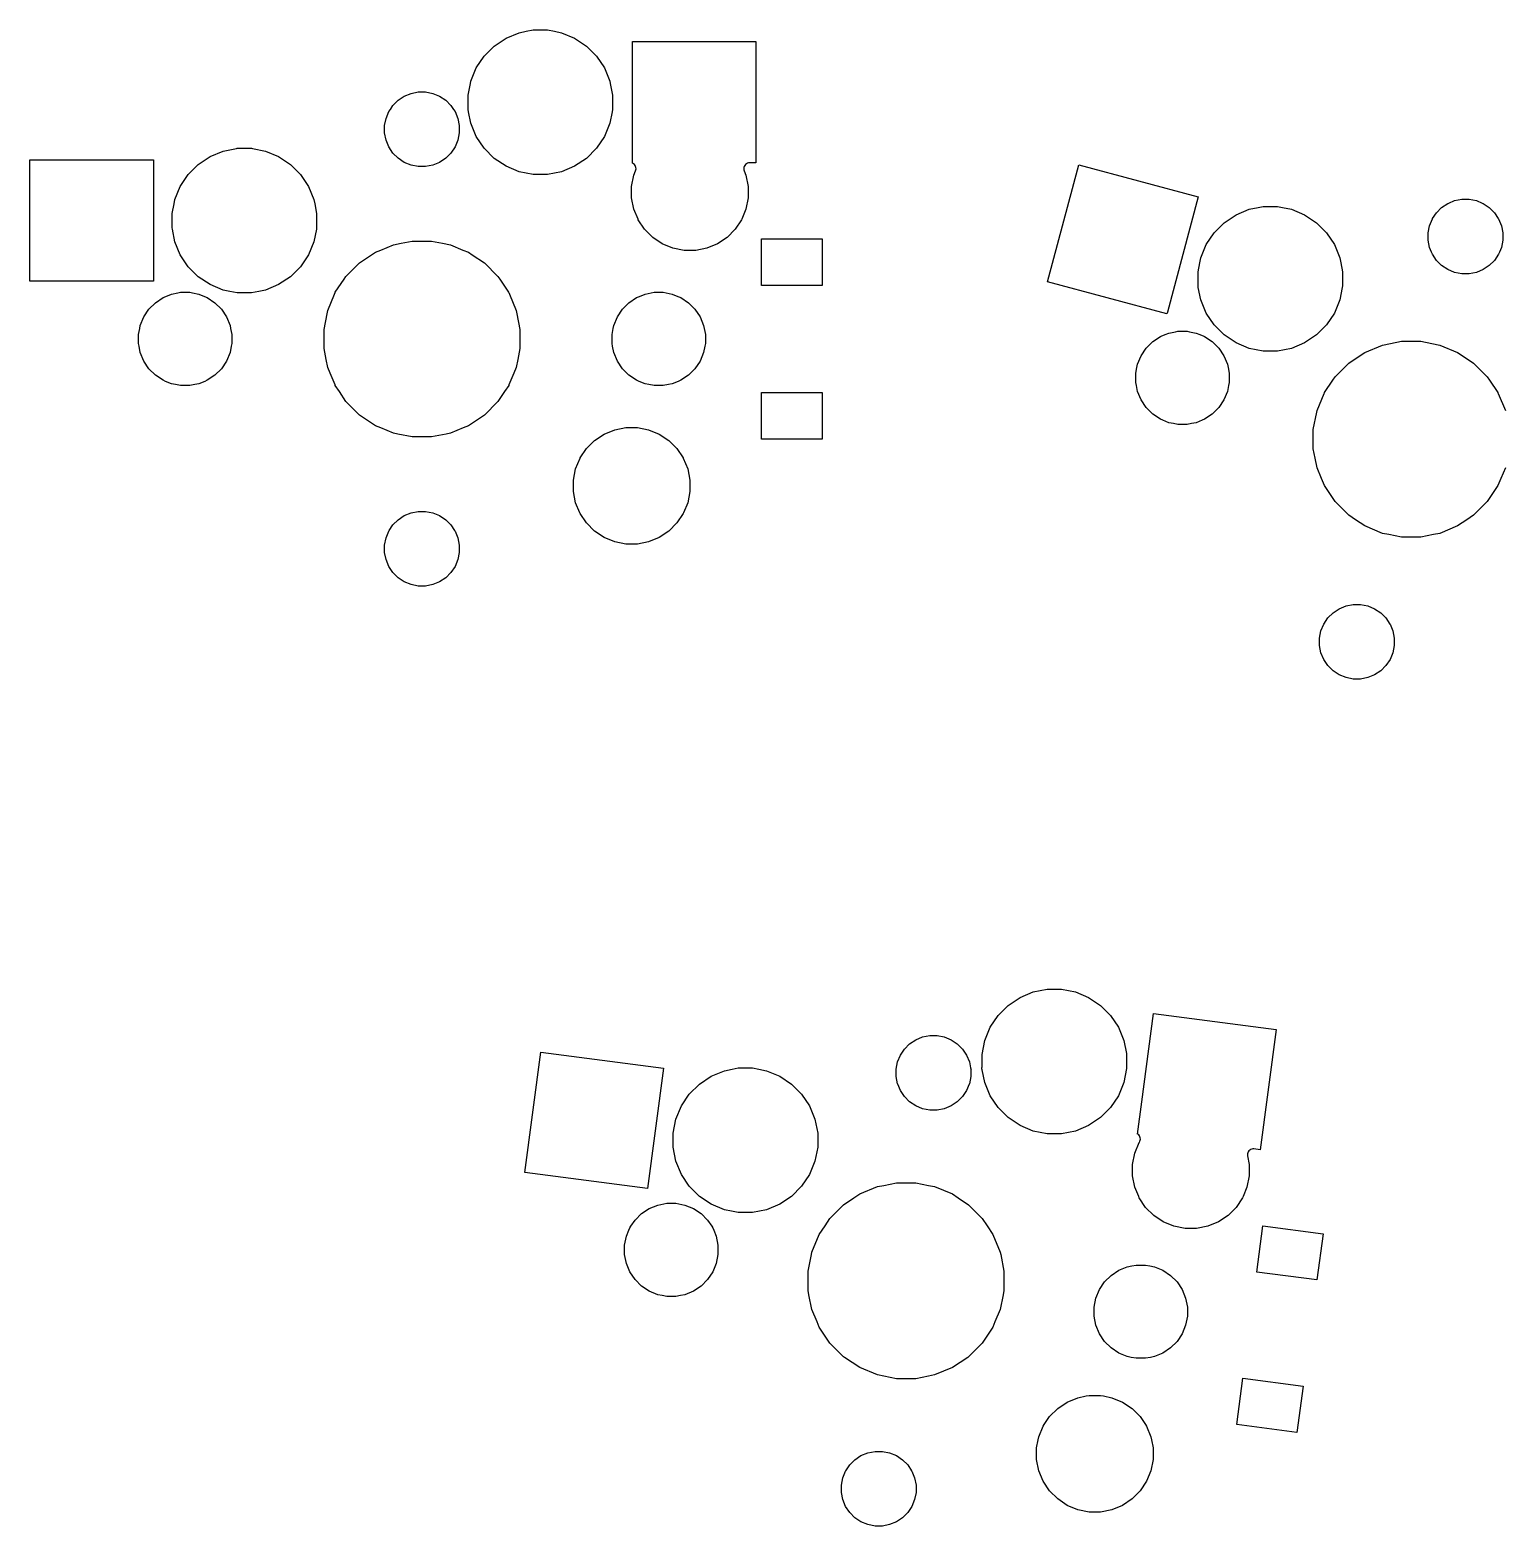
# Model space of a CAD drawing. Extents: x 52 to 337, y -159 to -34.
# Drawn here: x 266.23 to 297.86, y -152.47 to -120.37 of the extents above; entities that cross this region are included whole.
import ezdxf

# ---------------------------------------------------------------- set-up
doc = ezdxf.new("R2010")
doc.units = 0
doc.layers.add('BLACK', color=7, linetype='CONTINUOUS')

msp = doc.modelspace()

# ---------------------------------------------------------------- linework, layer by layer
at = {"layer": 'BLACK', "linetype": 'CONTINUOUS'}
for p, q in [((276.875, -120.399), (277.025, -120.369)), ((277.025, -120.369), (277.33, -120.369)), ((277.33, -120.369), (277.48, -120.399)), ((276.189, -120.715), (276.443, -120.546)), ((276.443, -120.546), (276.725, -120.429)), ((276.725, -120.429), (276.875, -120.399)), ((277.48, -120.399), (277.63, -120.429)), ((277.63, -120.429), (277.912, -120.546)), ((277.912, -120.546), (278.166, -120.715)), ((279.154, -123.23), (279.154, -120.619)), ((279.154, -120.619), (281.805, -120.619)), ((281.805, -120.619), (281.805, -123.221)), ((275.803, -121.185), (275.973, -120.931)), ((275.973, -120.931), (276.189, -120.715)), ((278.166, -120.715), (278.382, -120.931)), ((278.382, -120.931), (278.552, -121.185)), ((275.686, -121.468), (275.803, -121.185)), ((278.552, -121.185), (278.669, -121.468)), ((275.626, -121.767), (275.676, -121.52)), ((275.676, -121.52), (275.686, -121.468)), ((278.669, -121.468), (278.679, -121.52)), ((278.679, -121.52), (278.728, -121.767)), ((274.015, -121.989), (274.127, -121.878)), ((274.127, -121.878), (274.258, -121.79)), ((274.258, -121.79), (274.404, -121.73)), ((274.258, -121.79), (274.258, -121.79)), ((274.404, -121.73), (274.559, -121.699)), ((274.559, -121.699), (274.716, -121.699)), ((274.716, -121.699), (274.871, -121.73)), ((274.871, -121.73), (275.017, -121.79)), ((275.017, -121.79), (275.017, -121.79)), ((275.017, -121.79), (275.148, -121.878)), ((275.148, -121.878), (275.26, -121.989)), ((275.626, -122.073), (275.626, -121.767)), ((278.728, -121.767), (278.728, -122.073)), ((273.837, -122.421), (273.867, -122.266)), ((273.867, -122.266), (273.928, -122.121)), ((273.928, -122.121), (273.96, -122.073)), ((273.96, -122.073), (274.015, -121.989)), ((275.26, -121.989), (275.315, -122.073)), ((275.315, -122.073), (275.347, -122.121)), ((275.347, -122.121), (275.408, -122.266)), ((275.408, -122.266), (275.438, -122.421)), ((275.637, -122.127), (275.626, -122.073)), ((275.686, -122.372), (275.637, -122.127)), ((278.718, -122.127), (278.669, -122.372)), ((278.728, -122.073), (278.718, -122.127)), ((273.837, -122.579), (273.837, -122.421)), ((273.867, -122.734), (273.837, -122.579)), ((275.438, -122.579), (275.408, -122.734)), ((275.438, -122.421), (275.438, -122.579)), ((275.803, -122.655), (275.686, -122.372)), ((278.669, -122.372), (278.552, -122.655)), ((270.375, -122.969), (270.655, -122.913)), ((270.655, -122.913), (270.675, -122.909)), ((270.675, -122.909), (270.98, -122.909)), ((270.98, -122.909), (271, -122.913)), ((271, -122.913), (271.28, -122.969)), ((273.927, -122.878), (273.867, -122.734)), ((273.928, -122.879), (273.927, -122.878)), ((274.015, -123.011), (273.928, -122.879)), ((275.347, -122.879), (275.26, -123.011)), ((275.348, -122.878), (275.347, -122.879)), ((275.408, -122.734), (275.348, -122.878)), ((275.973, -122.909), (275.803, -122.655)), ((276.189, -123.125), (275.973, -122.909)), ((278.382, -122.909), (278.166, -123.125)), ((278.552, -122.655), (278.382, -122.909)), ((266.226, -125.761), (266.226, -123.159)), ((266.226, -123.159), (268.878, -123.159)), ((268.878, -123.159), (268.878, -125.761)), ((269.623, -123.471), (269.839, -123.255)), ((269.839, -123.255), (270.093, -123.086)), ((270.093, -123.086), (270.375, -122.969)), ((271.28, -122.969), (271.562, -123.086)), ((271.562, -123.086), (271.816, -123.255)), ((271.816, -123.255), (272.032, -123.471)), ((274.127, -123.122), (274.015, -123.011)), ((274.258, -123.21), (274.127, -123.122)), ((274.404, -123.27), (274.258, -123.21)), ((274.258, -123.21), (274.258, -123.21)), ((274.258, -123.21), (274.258, -123.21)), ((275.017, -123.21), (274.871, -123.27)), ((275.148, -123.122), (275.017, -123.21)), ((275.017, -123.21), (275.017, -123.21)), ((275.017, -123.21), (275.017, -123.21)), ((275.26, -123.011), (275.148, -123.122)), ((276.443, -123.294), (276.189, -123.125)), ((278.166, -123.125), (277.912, -123.294)), ((279.155, -123.231), (279.154, -123.23)), ((279.176, -123.242), (279.155, -123.231)), ((279.195, -123.258), (279.176, -123.242)), ((279.211, -123.277), (279.195, -123.258)), ((281.58, -123.258), (281.564, -123.277)), ((281.599, -123.242), (281.58, -123.258)), ((281.62, -123.231), (281.599, -123.242)), ((281.644, -123.223), (281.62, -123.231)), ((281.668, -123.221), (281.644, -123.223)), ((281.805, -123.221), (281.668, -123.221)), ((288.06, -125.776), (288.733, -123.262)), ((288.733, -123.262), (291.295, -123.949)), ((269.453, -123.725), (269.623, -123.471)), ((272.032, -123.471), (272.202, -123.725)), ((274.559, -123.301), (274.404, -123.27)), ((274.716, -123.301), (274.559, -123.301)), ((274.871, -123.27), (274.716, -123.301)), ((276.725, -123.411), (276.443, -123.294)), ((276.875, -123.441), (276.725, -123.411)), ((277.025, -123.471), (276.875, -123.441)), ((277.33, -123.471), (277.025, -123.471)), ((277.48, -123.441), (277.33, -123.471)), ((277.63, -123.411), (277.48, -123.441)), ((277.912, -123.294), (277.63, -123.411)), ((279.137, -123.727), (279.185, -123.485)), ((279.185, -123.485), (279.222, -123.394)), ((279.222, -123.298), (279.211, -123.277)), ((279.229, -123.322), (279.222, -123.298)), ((279.222, -123.394), (279.229, -123.37)), ((279.232, -123.346), (279.229, -123.322)), ((279.229, -123.37), (279.232, -123.346)), ((281.546, -123.322), (281.543, -123.346)), ((281.543, -123.346), (281.546, -123.37)), ((281.553, -123.298), (281.546, -123.322)), ((281.546, -123.37), (281.553, -123.394)), ((281.564, -123.277), (281.553, -123.298)), ((281.553, -123.394), (281.59, -123.485)), ((281.59, -123.485), (281.638, -123.727)), ((269.336, -124.008), (269.453, -123.725)), ((272.202, -123.725), (272.319, -124.008)), ((279.137, -123.973), (279.137, -123.727)), ((281.638, -123.727), (281.638, -123.973)), ((269.276, -124.307), (269.318, -124.099)), ((269.318, -124.099), (269.336, -124.008)), ((272.319, -124.008), (272.337, -124.099)), ((272.337, -124.099), (272.378, -124.307)), ((279.185, -124.215), (279.137, -123.973)), ((279.274, -124.432), (279.185, -124.215)), ((281.59, -124.215), (281.501, -124.432)), ((281.638, -123.973), (281.59, -124.215)), ((291.295, -123.949), (290.632, -126.422)), ((292.106, -124.335), (292.388, -124.218)), ((292.388, -124.218), (292.579, -124.18)), ((292.579, -124.18), (292.688, -124.159)), ((292.688, -124.159), (292.993, -124.159)), ((292.993, -124.159), (293.103, -124.18)), ((293.103, -124.18), (293.293, -124.218)), ((293.293, -124.218), (293.575, -124.335)), ((296.406, -124.292), (296.517, -124.18)), ((296.517, -124.18), (296.649, -124.093)), ((296.649, -124.093), (296.672, -124.083)), ((296.672, -124.083), (296.794, -124.032)), ((296.794, -124.032), (296.949, -124.002)), ((296.949, -124.002), (297.107, -124.002)), ((297.107, -124.002), (297.262, -124.032)), ((297.262, -124.032), (297.384, -124.083)), ((297.384, -124.083), (297.407, -124.093)), ((297.407, -124.093), (297.539, -124.18)), ((297.539, -124.18), (297.65, -124.292)), ((269.276, -124.613), (269.276, -124.307)), ((272.378, -124.307), (272.378, -124.613)), ((279.279, -124.443), (279.274, -124.432)), ((279.416, -124.647), (279.279, -124.443)), ((281.496, -124.443), (281.359, -124.647)), ((281.501, -124.432), (281.496, -124.443)), ((291.636, -124.721), (291.852, -124.505)), ((291.852, -124.505), (292.106, -124.335)), ((293.575, -124.335), (293.829, -124.505)), ((293.829, -124.505), (294.045, -124.721)), ((296.258, -124.569), (296.318, -124.423)), ((296.318, -124.423), (296.323, -124.416)), ((296.323, -124.416), (296.406, -124.292)), ((297.65, -124.292), (297.733, -124.416)), ((297.733, -124.416), (297.738, -124.423)), ((297.738, -124.423), (297.798, -124.569)), ((269.283, -124.645), (269.276, -124.613)), ((269.336, -124.912), (269.283, -124.645)), ((272.372, -124.645), (272.319, -124.912)), ((272.378, -124.613), (272.372, -124.645)), ((279.59, -124.822), (279.416, -124.647)), ((279.795, -124.959), (279.59, -124.822)), ((281.185, -124.822), (280.98, -124.959)), ((281.359, -124.647), (281.185, -124.822)), ((281.924, -125.851), (281.924, -124.849)), ((281.924, -124.849), (283.226, -124.849)), ((283.226, -124.849), (283.226, -125.851)), ((291.466, -124.975), (291.636, -124.721)), ((294.045, -124.721), (294.215, -124.975)), ((296.227, -124.724), (296.258, -124.569)), ((296.227, -124.881), (296.227, -124.724)), ((297.798, -124.569), (297.829, -124.724)), ((297.829, -124.724), (297.829, -124.881)), ((269.453, -125.195), (269.336, -124.912)), ((272.319, -124.912), (272.202, -125.195)), ((273.558, -125.195), (273.642, -125.138)), ((273.642, -125.138), (273.757, -125.091)), ((273.642, -125.138), (273.642, -125.138)), ((273.757, -125.091), (274.025, -124.98)), ((274.025, -124.98), (274.193, -124.946)), ((274.193, -124.946), (274.431, -124.899)), ((274.431, -124.899), (274.844, -124.899)), ((274.844, -124.899), (275.082, -124.946)), ((275.082, -124.946), (275.25, -124.98)), ((275.25, -124.98), (275.518, -125.091)), ((275.518, -125.091), (275.633, -125.138)), ((275.633, -125.138), (275.633, -125.138)), ((275.633, -125.138), (275.717, -125.195)), ((280.023, -125.053), (279.795, -124.959)), ((279.795, -124.959), (279.795, -124.959)), ((279.795, -124.959), (279.795, -124.959)), ((280.264, -125.101), (280.023, -125.053)), ((280.511, -125.101), (280.264, -125.101)), ((280.752, -125.053), (280.511, -125.101)), ((280.98, -124.959), (280.752, -125.053)), ((280.98, -124.959), (280.98, -124.959)), ((280.98, -124.959), (280.98, -124.959)), ((291.349, -125.257), (291.466, -124.975)), ((294.215, -124.975), (294.332, -125.257)), ((296.258, -125.036), (296.227, -124.881)), ((296.3, -125.138), (296.258, -125.036)), ((296.318, -125.182), (296.3, -125.138)), ((296.406, -125.313), (296.318, -125.182)), ((297.738, -125.182), (297.65, -125.313)), ((297.756, -125.138), (297.738, -125.182)), ((297.798, -125.036), (297.756, -125.138)), ((297.829, -124.881), (297.798, -125.036)), ((269.623, -125.449), (269.453, -125.195)), ((269.839, -125.665), (269.623, -125.449)), ((272.032, -125.449), (271.816, -125.665)), ((272.202, -125.195), (272.032, -125.449)), ((273.006, -125.661), (273.298, -125.368)), ((273.298, -125.368), (273.558, -125.195)), ((275.717, -125.195), (275.977, -125.368)), ((275.977, -125.368), (276.269, -125.661)), ((291.29, -125.557), (291.327, -125.368)), ((291.327, -125.368), (291.349, -125.257)), ((294.332, -125.257), (294.354, -125.368)), ((294.354, -125.368), (294.392, -125.557)), ((296.517, -125.425), (296.406, -125.313)), ((296.649, -125.512), (296.517, -125.425)), ((297.539, -125.425), (297.407, -125.512)), ((297.65, -125.313), (297.539, -125.425)), ((268.878, -125.761), (266.226, -125.761)), ((270.093, -125.834), (269.839, -125.665)), ((271.816, -125.665), (271.562, -125.834)), ((272.779, -125.999), (272.968, -125.717)), ((272.968, -125.717), (273.006, -125.661)), ((276.269, -125.661), (276.307, -125.717)), ((276.307, -125.717), (276.496, -125.999)), ((290.621, -126.462), (288.06, -125.776)), ((291.29, -125.862), (291.29, -125.557)), ((294.392, -125.557), (294.392, -125.862)), ((296.794, -125.573), (296.649, -125.512)), ((296.649, -125.512), (296.649, -125.512)), ((296.649, -125.512), (296.649, -125.512)), ((296.949, -125.604), (296.794, -125.573)), ((297.107, -125.604), (296.949, -125.604)), ((297.262, -125.573), (297.107, -125.604)), ((297.407, -125.512), (297.262, -125.573)), ((297.407, -125.512), (297.407, -125.512)), ((297.407, -125.512), (297.407, -125.512)), ((268.919, -126.222), (269.083, -126.113)), ((269.083, -126.113), (269.145, -126.087)), ((269.083, -126.113), (269.083, -126.113)), ((269.145, -126.087), (269.266, -126.037)), ((269.266, -126.037), (269.399, -126.011)), ((269.399, -126.011), (269.459, -125.999)), ((269.459, -125.999), (269.656, -125.999)), ((269.656, -125.999), (269.716, -126.011)), ((269.716, -126.011), (269.849, -126.037)), ((269.849, -126.037), (269.97, -126.087)), ((269.97, -126.087), (270.032, -126.113)), ((270.032, -126.113), (270.032, -126.113)), ((270.032, -126.113), (270.196, -126.222)), ((270.375, -125.951), (270.093, -125.834)), ((270.519, -125.98), (270.375, -125.951)), ((270.675, -126.011), (270.519, -125.98)), ((270.98, -126.011), (270.675, -126.011)), ((271.136, -125.98), (270.98, -126.011)), ((271.28, -125.951), (271.136, -125.98)), ((271.562, -125.834), (271.28, -125.951)), ((272.617, -126.387), (272.761, -126.04)), ((272.761, -126.04), (272.776, -126.005)), ((272.776, -126.005), (272.779, -125.999)), ((276.496, -125.999), (276.499, -126.005)), ((276.499, -126.005), (276.514, -126.04)), ((276.514, -126.04), (276.658, -126.387)), ((279.079, -126.222), (279.243, -126.113)), ((279.243, -126.113), (279.305, -126.087)), ((279.243, -126.113), (279.243, -126.113)), ((279.305, -126.087), (279.426, -126.037)), ((279.426, -126.037), (279.559, -126.011)), ((279.559, -126.011), (279.619, -125.999)), ((279.619, -125.999), (279.816, -125.999)), ((279.816, -125.999), (279.876, -126.011)), ((279.876, -126.011), (280.009, -126.037)), ((280.009, -126.037), (280.13, -126.087)), ((280.13, -126.087), (280.192, -126.113)), ((280.192, -126.113), (280.192, -126.113)), ((280.192, -126.113), (280.356, -126.222)), ((283.226, -125.851), (281.924, -125.851)), ((291.296, -125.893), (291.29, -125.862)), ((291.349, -126.162), (291.296, -125.893)), ((294.385, -125.893), (294.332, -126.162)), ((294.392, -125.862), (294.385, -125.893)), ((268.67, -126.526), (268.78, -126.362)), ((268.78, -126.362), (268.919, -126.222)), ((270.196, -126.222), (270.335, -126.362)), ((270.335, -126.362), (270.445, -126.526)), ((272.536, -126.793), (272.602, -126.462)), ((272.602, -126.462), (272.617, -126.387)), ((276.658, -126.387), (276.673, -126.462)), ((276.673, -126.462), (276.738, -126.793)), ((278.83, -126.526), (278.94, -126.362)), ((278.94, -126.362), (279.079, -126.222)), ((280.356, -126.222), (280.495, -126.362)), ((280.495, -126.362), (280.605, -126.526)), ((290.632, -126.422), (290.621, -126.462)), ((290.621, -126.462), (290.621, -126.462)), ((291.466, -126.444), (291.349, -126.162)), ((291.636, -126.698), (291.466, -126.444)), ((294.215, -126.444), (294.045, -126.698)), ((294.332, -126.162), (294.215, -126.444)), ((268.556, -126.901), (268.582, -126.773)), ((268.582, -126.773), (268.595, -126.708)), ((268.595, -126.708), (268.67, -126.526)), ((270.445, -126.526), (270.52, -126.708)), ((270.52, -126.708), (270.533, -126.773)), ((270.533, -126.773), (270.558, -126.901)), ((272.536, -127.207), (272.536, -126.793)), ((276.738, -126.793), (276.738, -127.207)), ((278.716, -126.901), (278.742, -126.773)), ((278.742, -126.773), (278.755, -126.708)), ((278.755, -126.708), (278.83, -126.526)), ((280.605, -126.526), (280.68, -126.708)), ((280.68, -126.708), (280.693, -126.773)), ((280.693, -126.773), (280.719, -126.901)), ((291.852, -126.914), (291.636, -126.698)), ((294.045, -126.698), (293.829, -126.914)), ((268.556, -127.099), (268.556, -126.901)), ((268.568, -127.156), (268.556, -127.099)), ((270.558, -127.099), (270.547, -127.156)), ((270.558, -126.901), (270.558, -127.099)), ((278.716, -127.099), (278.716, -126.901)), ((278.728, -127.156), (278.716, -127.099)), ((280.719, -127.099), (280.707, -127.156)), ((280.719, -126.901), (280.719, -127.099)), ((290.179, -127.196), (290.318, -127.057)), ((290.318, -127.057), (290.482, -126.947)), ((290.482, -126.947), (290.497, -126.941)), ((290.497, -126.941), (290.585, -126.905)), ((290.585, -126.905), (290.665, -126.872)), ((290.665, -126.872), (290.806, -126.844)), ((290.806, -126.844), (290.858, -126.833)), ((290.858, -126.833), (291.055, -126.833)), ((291.055, -126.833), (291.107, -126.844)), ((291.107, -126.844), (291.248, -126.872)), ((291.248, -126.872), (291.328, -126.905)), ((291.328, -126.905), (291.416, -126.941)), ((291.416, -126.941), (291.431, -126.947)), ((291.431, -126.947), (291.595, -127.057)), ((291.595, -127.057), (291.734, -127.196)), ((292.106, -127.084), (291.852, -126.914)), ((292.388, -127.201), (292.106, -127.084)), ((293.575, -127.084), (293.293, -127.201)), ((293.829, -126.914), (293.575, -127.084)), ((295.251, -127.129), (295.42, -127.095)), ((295.42, -127.095), (295.656, -127.048)), ((295.656, -127.048), (296.07, -127.048)), ((296.07, -127.048), (296.306, -127.095)), ((296.306, -127.095), (296.476, -127.129)), ((268.595, -127.292), (268.568, -127.156)), ((268.67, -127.474), (268.595, -127.292)), ((270.52, -127.292), (270.445, -127.474)), ((270.547, -127.156), (270.52, -127.292)), ((272.582, -127.438), (272.536, -127.207)), ((276.738, -127.207), (276.693, -127.438)), ((278.755, -127.292), (278.728, -127.156)), ((278.83, -127.474), (278.755, -127.292)), ((280.68, -127.292), (280.605, -127.474)), ((280.707, -127.156), (280.68, -127.292)), ((289.994, -127.542), (290.069, -127.36)), ((290.069, -127.36), (290.179, -127.196)), ((291.734, -127.196), (291.844, -127.36)), ((291.844, -127.36), (291.919, -127.542)), ((292.538, -127.231), (292.388, -127.201)), ((292.688, -127.261), (292.538, -127.231)), ((292.993, -127.261), (292.688, -127.261)), ((293.143, -127.231), (292.993, -127.261)), ((293.293, -127.201), (293.143, -127.231)), ((294.524, -127.517), (294.768, -127.354)), ((294.768, -127.354), (294.868, -127.287)), ((294.868, -127.287), (295.251, -127.129)), ((296.476, -127.129), (296.859, -127.287)), ((296.859, -127.287), (296.959, -127.354)), ((296.959, -127.354), (297.203, -127.517)), ((268.78, -127.638), (268.67, -127.474)), ((268.919, -127.778), (268.78, -127.638)), ((270.335, -127.638), (270.196, -127.778)), ((270.445, -127.474), (270.335, -127.638)), ((272.617, -127.613), (272.582, -127.438)), ((272.668, -127.736), (272.617, -127.613)), ((272.772, -127.986), (272.668, -127.736)), ((276.607, -127.736), (276.503, -127.986)), ((276.658, -127.613), (276.607, -127.736)), ((276.693, -127.438), (276.658, -127.613)), ((278.94, -127.638), (278.83, -127.474)), ((279.079, -127.778), (278.94, -127.638)), ((280.495, -127.638), (280.356, -127.778)), ((280.605, -127.474), (280.495, -127.638)), ((289.955, -127.736), (289.98, -127.614)), ((289.955, -127.933), (289.955, -127.736)), ((289.98, -127.614), (289.994, -127.542)), ((291.919, -127.542), (291.933, -127.614)), ((291.933, -127.614), (291.957, -127.736)), ((291.957, -127.736), (291.957, -127.933)), ((294.231, -127.81), (294.524, -127.517)), ((297.203, -127.517), (297.495, -127.81)), ((269.083, -127.887), (268.919, -127.778)), ((269.137, -127.909), (269.083, -127.887)), ((269.083, -127.887), (269.083, -127.887)), ((269.083, -127.887), (269.083, -127.887)), ((269.266, -127.963), (269.137, -127.909)), ((269.348, -127.979), (269.266, -127.963)), ((269.459, -128.001), (269.348, -127.979)), ((269.656, -128.001), (269.459, -128.001)), ((269.767, -127.979), (269.656, -128.001)), ((269.849, -127.963), (269.767, -127.979)), ((269.978, -127.909), (269.849, -127.963)), ((270.032, -127.887), (269.978, -127.909)), ((270.196, -127.778), (270.032, -127.887)), ((270.032, -127.887), (270.032, -127.887)), ((270.032, -127.887), (270.032, -127.887)), ((272.776, -127.995), (272.772, -127.986)), ((272.865, -128.129), (272.776, -127.995)), ((276.499, -127.995), (276.41, -128.129)), ((276.503, -127.986), (276.499, -127.995)), ((279.243, -127.887), (279.079, -127.778)), ((279.297, -127.909), (279.243, -127.887)), ((279.243, -127.887), (279.243, -127.887)), ((279.243, -127.887), (279.243, -127.887)), ((279.426, -127.963), (279.297, -127.909)), ((279.508, -127.979), (279.426, -127.963)), ((279.619, -128.001), (279.508, -127.979)), ((279.816, -128.001), (279.619, -128.001)), ((279.927, -127.979), (279.816, -128.001)), ((280.009, -127.963), (279.927, -127.979)), ((280.138, -127.909), (280.009, -127.963)), ((280.192, -127.887), (280.138, -127.909)), ((280.356, -127.778), (280.192, -127.887)), ((280.192, -127.887), (280.192, -127.887)), ((280.192, -127.887), (280.192, -127.887)), ((289.969, -128.001), (289.955, -127.933)), ((289.994, -128.126), (289.969, -128.001)), ((291.944, -128.001), (291.919, -128.126)), ((291.957, -127.933), (291.944, -128.001)), ((294.005, -128.149), (294.182, -127.883)), ((294.182, -127.883), (294.231, -127.81)), ((297.495, -127.81), (297.544, -127.883)), ((297.544, -127.883), (297.722, -128.149)), ((273.006, -128.339), (272.865, -128.129)), ((273.298, -128.632), (273.006, -128.339)), ((276.269, -128.339), (275.977, -128.632)), ((276.41, -128.129), (276.269, -128.339)), ((281.924, -129.151), (281.924, -128.149)), ((281.924, -128.149), (283.226, -128.149)), ((283.226, -128.149), (283.226, -129.151)), ((290.069, -128.309), (289.994, -128.126)), ((290.179, -128.473), (290.069, -128.309)), ((291.844, -128.309), (291.734, -128.473)), ((291.919, -128.126), (291.844, -128.309)), ((293.843, -128.536), (293.996, -128.168)), ((293.996, -128.168), (294.002, -128.154)), ((294.002, -128.154), (294.005, -128.149)), ((297.722, -128.149), (297.725, -128.154)), ((297.725, -128.154), (297.731, -128.168)), ((297.731, -128.168), (297.884, -128.536)), ((273.405, -128.703), (273.298, -128.632)), ((273.642, -128.862), (273.405, -128.703)), ((275.87, -128.703), (275.633, -128.862)), ((275.977, -128.632), (275.87, -128.703)), ((290.318, -128.612), (290.179, -128.473)), ((290.482, -128.722), (290.318, -128.612)), ((291.595, -128.612), (291.431, -128.722)), ((291.734, -128.473), (291.595, -128.612)), ((293.762, -128.942), (293.837, -128.567)), ((293.837, -128.567), (293.843, -128.536)), ((273.754, -128.908), (273.642, -128.862)), ((273.642, -128.862), (273.642, -128.862)), ((273.642, -128.862), (273.642, -128.862)), ((274.025, -129.02), (273.754, -128.908)), ((274.117, -129.039), (274.025, -129.02)), ((274.431, -129.101), (274.117, -129.039)), ((275.158, -129.039), (274.844, -129.101)), ((275.25, -129.02), (275.158, -129.039)), ((275.521, -128.908), (275.25, -129.02)), ((275.633, -128.862), (275.521, -128.908)), ((275.633, -128.862), (275.633, -128.862)), ((275.633, -128.862), (275.633, -128.862)), ((278.34, -129.178), (278.545, -129.041)), ((278.545, -129.041), (278.773, -128.947)), ((278.545, -129.041), (278.545, -129.041)), ((278.773, -128.947), (279.014, -128.899)), ((279.014, -128.899), (279.261, -128.899)), ((279.261, -128.899), (279.502, -128.947)), ((279.502, -128.947), (279.73, -129.041)), ((279.73, -129.041), (279.73, -129.041)), ((279.73, -129.041), (279.935, -129.178)), ((290.536, -128.744), (290.482, -128.722)), ((290.482, -128.722), (290.482, -128.722)), ((290.482, -128.722), (290.482, -128.722)), ((290.665, -128.797), (290.536, -128.744)), ((290.761, -128.816), (290.665, -128.797)), ((290.858, -128.835), (290.761, -128.816)), ((291.055, -128.835), (290.858, -128.835)), ((291.152, -128.816), (291.055, -128.835)), ((291.248, -128.797), (291.152, -128.816)), ((291.377, -128.744), (291.248, -128.797)), ((291.431, -128.722), (291.377, -128.744)), ((291.431, -128.722), (291.431, -128.722)), ((291.431, -128.722), (291.431, -128.722)), ((293.762, -129.356), (293.762, -128.942)), ((274.844, -129.101), (274.431, -129.101)), ((278.032, -129.553), (278.166, -129.353)), ((278.166, -129.353), (278.34, -129.178)), ((279.935, -129.178), (280.109, -129.353)), ((280.109, -129.353), (280.243, -129.553)), ((283.226, -129.151), (281.924, -129.151)), ((293.802, -129.557), (293.762, -129.356)), ((277.935, -129.785), (278.029, -129.557)), ((278.029, -129.557), (278.032, -129.553)), ((280.243, -129.553), (280.246, -129.557)), ((280.246, -129.557), (280.34, -129.785)), ((293.843, -129.762), (293.802, -129.557)), ((277.887, -130.027), (277.935, -129.785)), ((280.34, -129.785), (280.388, -130.027)), ((293.937, -129.99), (293.843, -129.762)), ((294.002, -130.144), (293.937, -129.99)), ((297.789, -129.99), (297.725, -130.144)), ((297.884, -129.762), (297.789, -129.99)), ((277.887, -130.273), (277.887, -130.027)), ((277.935, -130.515), (277.887, -130.273)), ((280.388, -130.273), (280.34, -130.515)), ((280.388, -130.027), (280.388, -130.273)), ((294.231, -130.489), (294.002, -130.144)), ((297.725, -130.144), (297.495, -130.489)), ((278.024, -130.73), (277.935, -130.515)), ((280.34, -130.515), (280.251, -130.73)), ((294.524, -130.781), (294.231, -130.489)), ((297.495, -130.489), (297.203, -130.781)), ((274.015, -130.989), (274.127, -130.878)), ((274.127, -130.878), (274.258, -130.79)), ((274.258, -130.79), (274.404, -130.73)), ((274.258, -130.79), (274.258, -130.79)), ((274.404, -130.73), (274.559, -130.699)), ((274.559, -130.699), (274.716, -130.699)), ((274.716, -130.699), (274.871, -130.73)), ((274.871, -130.73), (275.017, -130.79)), ((275.017, -130.79), (275.017, -130.79)), ((275.017, -130.79), (275.148, -130.878)), ((275.148, -130.878), (275.26, -130.989)), ((278.029, -130.743), (278.024, -130.73)), ((278.166, -130.947), (278.029, -130.743)), ((278.34, -131.122), (278.166, -130.947)), ((280.109, -130.947), (279.935, -131.122)), ((280.246, -130.743), (280.109, -130.947)), ((280.251, -130.73), (280.246, -130.743)), ((294.669, -130.878), (294.524, -130.781)), ((294.868, -131.011), (294.669, -130.878)), ((297.058, -130.878), (296.859, -131.011)), ((297.203, -130.781), (297.058, -130.878)), ((273.837, -131.421), (273.867, -131.266)), ((273.867, -131.266), (273.928, -131.121)), ((273.928, -131.121), (273.937, -131.107)), ((273.937, -131.107), (274.015, -130.989)), ((275.26, -130.989), (275.338, -131.107)), ((275.338, -131.107), (275.347, -131.121)), ((275.347, -131.121), (275.408, -131.266)), ((275.408, -131.266), (275.438, -131.421)), ((278.545, -131.259), (278.34, -131.122)), ((278.773, -131.353), (278.545, -131.259)), ((278.545, -131.259), (278.545, -131.259)), ((278.545, -131.259), (278.545, -131.259)), ((279.73, -131.259), (279.502, -131.353)), ((279.935, -131.122), (279.73, -131.259)), ((279.73, -131.259), (279.73, -131.259)), ((279.73, -131.259), (279.73, -131.259)), ((295.251, -131.17), (294.868, -131.011)), ((295.386, -131.196), (295.251, -131.17)), ((295.656, -131.25), (295.386, -131.196)), ((296.07, -131.25), (295.656, -131.25)), ((296.341, -131.196), (296.07, -131.25)), ((296.476, -131.17), (296.341, -131.196)), ((296.859, -131.011), (296.476, -131.17)), ((273.837, -131.579), (273.837, -131.421)), ((273.867, -131.734), (273.837, -131.579)), ((275.438, -131.579), (275.408, -131.734)), ((275.438, -131.421), (275.438, -131.579)), ((279.014, -131.401), (278.773, -131.353)), ((279.261, -131.401), (279.014, -131.401)), ((279.502, -131.353), (279.261, -131.401)), ((273.928, -131.879), (273.867, -131.734)), ((274.015, -132.011), (273.928, -131.879)), ((273.928, -131.879), (273.928, -131.879)), ((275.347, -131.879), (275.26, -132.011)), ((275.408, -131.734), (275.347, -131.879)), ((275.347, -131.879), (275.347, -131.879)), ((274.127, -132.122), (274.015, -132.011)), ((274.258, -132.21), (274.127, -132.122)), ((274.404, -132.27), (274.258, -132.21)), ((274.258, -132.21), (274.258, -132.21)), ((274.258, -132.21), (274.258, -132.21)), ((275.017, -132.21), (274.871, -132.27)), ((275.148, -132.122), (275.017, -132.21)), ((275.017, -132.21), (275.017, -132.21)), ((275.017, -132.21), (275.017, -132.21)), ((275.26, -132.011), (275.148, -132.122)), ((274.559, -132.301), (274.404, -132.27)), ((274.716, -132.301), (274.559, -132.301)), ((274.871, -132.27), (274.716, -132.301)), ((294.077, -132.985), (294.188, -132.874)), ((294.188, -132.874), (294.319, -132.786)), ((294.319, -132.786), (294.465, -132.726)), ((294.319, -132.786), (294.319, -132.786)), ((294.465, -132.726), (294.62, -132.695)), ((294.62, -132.695), (294.778, -132.695)), ((294.778, -132.695), (294.932, -132.726)), ((294.932, -132.726), (295.078, -132.786)), ((295.078, -132.786), (295.078, -132.786)), ((295.078, -132.786), (295.209, -132.874)), ((295.209, -132.874), (295.321, -132.985)), ((293.928, -133.262), (293.989, -133.117)), ((293.989, -133.117), (293.99, -133.115)), ((293.99, -133.115), (294.077, -132.985)), ((295.321, -132.985), (295.408, -133.115)), ((295.408, -133.115), (295.409, -133.117)), ((295.409, -133.117), (295.469, -133.262)), ((293.898, -133.417), (293.928, -133.262)), ((293.898, -133.575), (293.898, -133.417)), ((295.469, -133.262), (295.5, -133.417)), ((295.5, -133.417), (295.5, -133.575)), ((293.928, -133.73), (293.898, -133.575)), ((293.989, -133.875), (293.928, -133.73)), ((295.469, -133.73), (295.409, -133.875)), ((295.5, -133.575), (295.469, -133.73)), ((294.077, -134.007), (293.989, -133.875)), ((293.989, -133.875), (293.989, -133.875)), ((294.188, -134.118), (294.077, -134.007)), ((294.319, -134.206), (294.188, -134.118)), ((295.209, -134.118), (295.078, -134.206)), ((295.321, -134.007), (295.209, -134.118)), ((295.409, -133.875), (295.321, -134.007)), ((295.409, -133.875), (295.409, -133.875)), ((294.465, -134.266), (294.319, -134.206)), ((294.319, -134.206), (294.319, -134.206)), ((294.319, -134.206), (294.319, -134.206)), ((294.62, -134.297), (294.465, -134.266)), ((294.778, -134.297), (294.62, -134.297)), ((294.932, -134.266), (294.778, -134.297)), ((295.078, -134.206), (294.932, -134.266)), ((295.078, -134.206), (295.078, -134.206)), ((295.078, -134.206), (295.078, -134.206)), ((287.218, -141.297), (287.472, -141.127)), ((287.472, -141.127), (287.754, -141.01)), ((287.754, -141.01), (287.904, -140.98)), ((287.904, -140.98), (288.054, -140.95)), ((288.054, -140.95), (288.359, -140.95)), ((288.359, -140.95), (288.509, -140.98)), ((288.509, -140.98), (288.659, -141.01)), ((288.659, -141.01), (288.941, -141.127)), ((288.941, -141.127), (289.195, -141.297)), ((286.832, -141.767), (287.002, -141.513)), ((287.002, -141.513), (287.218, -141.297)), ((289.195, -141.297), (289.411, -141.513)), ((289.411, -141.513), (289.581, -141.767)), ((290.085, -143.367), (290.335, -141.469)), ((290.335, -141.469), (292.965, -141.815)), ((286.715, -142.049), (286.832, -141.767)), ((289.581, -141.767), (289.698, -142.049)), ((292.965, -141.815), (292.625, -144.395)), ((284.99, -142.234), (285.102, -142.123)), ((285.102, -142.123), (285.233, -142.035)), ((285.233, -142.035), (285.379, -141.975)), ((285.233, -142.035), (285.233, -142.035)), ((285.379, -141.975), (285.533, -141.944)), ((285.533, -141.944), (285.691, -141.944)), ((285.691, -141.944), (285.846, -141.975)), ((285.846, -141.975), (285.992, -142.035)), ((285.992, -142.035), (285.992, -142.035)), ((285.992, -142.035), (286.123, -142.123)), ((286.123, -142.123), (286.235, -142.234)), ((286.655, -142.348), (286.715, -142.049)), ((286.715, -142.049), (286.715, -142.049)), ((289.698, -142.049), (289.698, -142.049)), ((289.698, -142.049), (289.754, -142.333)), ((276.848, -144.88), (277.187, -142.3)), ((277.187, -142.3), (279.817, -142.646)), ((284.811, -142.666), (284.842, -142.511)), ((284.842, -142.511), (284.903, -142.365)), ((284.903, -142.365), (284.99, -142.234)), ((284.903, -142.365), (284.903, -142.365)), ((286.235, -142.234), (286.322, -142.365)), ((286.322, -142.365), (286.322, -142.365)), ((286.322, -142.365), (286.383, -142.511)), ((286.383, -142.511), (286.408, -142.638)), ((286.655, -142.613), (286.655, -142.348)), ((289.754, -142.333), (289.757, -142.348)), ((289.757, -142.348), (289.757, -142.654)), ((279.817, -142.646), (279.477, -145.226)), ((280.59, -142.986), (280.844, -142.816)), ((280.844, -142.816), (281.127, -142.699)), ((281.127, -142.699), (281.295, -142.666)), ((281.295, -142.666), (281.426, -142.64)), ((281.426, -142.64), (281.732, -142.64)), ((281.732, -142.64), (281.864, -142.666)), ((281.864, -142.666), (282.032, -142.699)), ((282.032, -142.699), (282.314, -142.816)), ((282.314, -142.816), (282.568, -142.986)), ((284.811, -142.824), (284.811, -142.666)), ((284.842, -142.978), (284.811, -142.824)), ((286.413, -142.824), (286.383, -142.978)), ((286.408, -142.638), (286.415, -142.661)), ((286.416, -142.682), (286.413, -142.707)), ((286.413, -142.707), (286.413, -142.824)), ((286.415, -142.661), (286.42, -142.67)), ((286.42, -142.67), (286.416, -142.682)), ((286.649, -142.65), (286.653, -142.638)), ((286.654, -142.659), (286.649, -142.65)), ((286.653, -142.638), (286.655, -142.613)), ((286.661, -142.682), (286.654, -142.659)), ((286.715, -142.954), (286.661, -142.682)), ((289.757, -142.654), (289.698, -142.954)), ((280.374, -143.202), (280.59, -142.986)), ((282.568, -142.986), (282.784, -143.202)), ((284.848, -142.991), (284.842, -142.978)), ((284.903, -143.124), (284.848, -142.991)), ((284.99, -143.255), (284.903, -143.124)), ((286.322, -143.124), (286.235, -143.255)), ((286.377, -142.991), (286.322, -143.124)), ((286.383, -142.978), (286.377, -142.991)), ((286.832, -143.236), (286.715, -142.954)), ((289.698, -142.954), (289.581, -143.236)), ((280.088, -143.738), (280.205, -143.456)), ((280.205, -143.456), (280.374, -143.202)), ((282.784, -143.202), (282.954, -143.456)), ((282.954, -143.456), (283.071, -143.738)), ((285.102, -143.367), (284.99, -143.255)), ((285.233, -143.455), (285.102, -143.367)), ((285.379, -143.515), (285.233, -143.455)), ((285.233, -143.455), (285.233, -143.455)), ((285.233, -143.455), (285.233, -143.455)), ((285.992, -143.455), (285.846, -143.515)), ((286.123, -143.367), (285.992, -143.455)), ((285.992, -143.455), (285.992, -143.455)), ((285.992, -143.455), (285.992, -143.455)), ((286.235, -143.255), (286.123, -143.367)), ((287.002, -143.49), (286.832, -143.236)), ((289.581, -143.236), (289.411, -143.49)), ((289.994, -144.06), (290.085, -143.367)), ((280.028, -144.036), (280.088, -143.738)), ((280.088, -143.738), (280.088, -143.738)), ((283.071, -143.738), (283.071, -143.738)), ((283.071, -143.738), (283.13, -144.036)), ((285.533, -143.546), (285.379, -143.515)), ((285.691, -143.546), (285.533, -143.546)), ((285.846, -143.515), (285.691, -143.546)), ((287.218, -143.706), (287.002, -143.49)), ((287.472, -143.876), (287.218, -143.706)), ((289.195, -143.706), (288.941, -143.876)), ((289.411, -143.49), (289.195, -143.706)), ((280.028, -144.038), (280.028, -144.036)), ((280.028, -144.343), (280.028, -144.038)), ((283.13, -144.036), (283.13, -144.038)), ((283.13, -144.038), (283.13, -144.343)), ((287.754, -143.993), (287.472, -143.876)), ((287.904, -144.022), (287.754, -143.993)), ((288.054, -144.052), (287.904, -144.022)), ((288.359, -144.052), (288.054, -144.052)), ((288.509, -144.022), (288.359, -144.052)), ((288.659, -143.993), (288.509, -144.022)), ((288.941, -143.876), (288.659, -143.993)), ((289.998, -144.062), (289.994, -144.06)), ((290.016, -144.078), (289.998, -144.062)), ((290.032, -144.097), (290.016, -144.078)), ((290.044, -144.118), (290.032, -144.097)), ((290.051, -144.142), (290.044, -144.118)), ((280.088, -144.643), (280.028, -144.343)), ((283.13, -144.343), (283.071, -144.643)), ((289.934, -144.469), (290.028, -144.241)), ((290.028, -144.241), (290.032, -144.236)), ((290.032, -144.236), (290.044, -144.214)), ((290.044, -144.214), (290.051, -144.191)), ((290.053, -144.166), (290.051, -144.142)), ((290.051, -144.191), (290.053, -144.166)), ((292.366, -144.439), (292.355, -144.461)), ((292.38, -144.419), (292.366, -144.439)), ((292.398, -144.402), (292.38, -144.419)), ((292.419, -144.389), (292.398, -144.402)), ((292.441, -144.381), (292.419, -144.389)), ((292.466, -144.377), (292.441, -144.381)), ((292.49, -144.377), (292.466, -144.377)), ((292.625, -144.395), (292.49, -144.377)), ((280.205, -144.925), (280.088, -144.643)), ((283.071, -144.643), (282.954, -144.925)), ((289.886, -144.711), (289.934, -144.469)), ((289.886, -144.957), (289.886, -144.711)), ((292.35, -144.485), (292.349, -144.51)), ((292.349, -144.51), (292.351, -144.526)), ((292.355, -144.461), (292.35, -144.485)), ((292.351, -144.526), (292.388, -144.711)), ((292.388, -144.711), (292.388, -144.957)), ((279.477, -145.226), (276.848, -144.88)), ((280.374, -145.179), (280.205, -144.925)), ((282.954, -144.925), (282.784, -145.179)), ((289.934, -145.199), (289.886, -144.957)), ((292.388, -144.957), (292.34, -145.199)), ((280.59, -145.395), (280.374, -145.179)), ((280.844, -145.565), (280.59, -145.395)), ((282.568, -145.395), (282.314, -145.565)), ((282.784, -145.179), (282.568, -145.395)), ((283.907, -145.426), (284.03, -145.344)), ((284.03, -145.344), (284.412, -145.186)), ((284.412, -145.186), (284.547, -145.159)), ((284.547, -145.159), (284.818, -145.105)), ((284.818, -145.105), (285.232, -145.105)), ((285.232, -145.105), (285.503, -145.159)), ((285.503, -145.159), (285.638, -145.186)), ((285.638, -145.186), (286.02, -145.344)), ((286.02, -145.344), (286.143, -145.426)), ((290.016, -145.395), (289.934, -145.199)), ((290.028, -145.426), (290.016, -145.395)), ((292.258, -145.395), (292.246, -145.426)), ((292.34, -145.199), (292.258, -145.395)), ((279.35, -145.766), (279.514, -145.656)), ((279.514, -145.656), (279.696, -145.581)), ((279.696, -145.581), (279.89, -145.542)), ((279.89, -145.542), (280.087, -145.542)), ((280.087, -145.542), (280.28, -145.581)), ((280.28, -145.581), (280.463, -145.656)), ((280.463, -145.656), (280.627, -145.766)), ((281.127, -145.682), (280.844, -145.565)), ((281.277, -145.712), (281.127, -145.682)), ((281.426, -145.742), (281.277, -145.712)), ((281.882, -145.712), (281.732, -145.742)), ((282.032, -145.682), (281.882, -145.712)), ((282.314, -145.565), (282.032, -145.682)), ((283.393, -145.867), (283.686, -145.574)), ((283.686, -145.574), (283.907, -145.426)), ((286.143, -145.426), (286.364, -145.574)), ((286.364, -145.574), (286.657, -145.867)), ((290.165, -145.631), (290.028, -145.426)), ((290.339, -145.805), (290.165, -145.631)), ((292.109, -145.631), (291.934, -145.805)), ((292.246, -145.426), (292.109, -145.631)), ((279.101, -146.069), (279.123, -146.037)), ((279.123, -146.037), (279.211, -145.905)), ((279.211, -145.905), (279.35, -145.766)), ((280.627, -145.766), (280.766, -145.905)), ((280.766, -145.905), (280.854, -146.037)), ((280.854, -146.037), (280.876, -146.069)), ((281.732, -145.742), (281.426, -145.742)), ((283.163, -146.211), (283.287, -146.026)), ((283.287, -146.026), (283.393, -145.867)), ((286.657, -145.867), (286.763, -146.026)), ((286.763, -146.026), (286.887, -146.211)), ((290.544, -145.942), (290.339, -145.805)), ((290.772, -146.037), (290.544, -145.942)), ((290.544, -145.942), (290.544, -145.942)), ((290.544, -145.942), (290.544, -145.942)), ((291.014, -146.085), (290.772, -146.037)), ((291.502, -146.037), (291.26, -146.085)), ((291.73, -145.942), (291.502, -146.037)), ((291.934, -145.805), (291.73, -145.942)), ((291.73, -145.942), (291.73, -145.942)), ((291.73, -145.942), (291.73, -145.942)), ((292.552, -147.019), (292.682, -146.026)), ((292.682, -146.026), (293.973, -146.196)), ((278.987, -146.445), (279.026, -146.251)), ((279.026, -146.251), (279.079, -146.122)), ((279.079, -146.122), (279.101, -146.069)), ((280.876, -146.069), (280.898, -146.122)), ((280.898, -146.122), (280.951, -146.251)), ((280.951, -146.251), (280.989, -146.445)), ((283.005, -146.593), (283.163, -146.211)), ((286.887, -146.211), (287.045, -146.593)), ((291.26, -146.085), (291.014, -146.085)), ((293.973, -146.196), (293.842, -147.189)), ((278.987, -146.642), (278.987, -146.445)), ((279.026, -146.835), (278.987, -146.642)), ((280.989, -146.642), (280.951, -146.835)), ((280.989, -146.445), (280.989, -146.642)), ((282.924, -146.999), (282.995, -146.642)), ((282.995, -146.642), (283.005, -146.593)), ((287.045, -146.593), (287.055, -146.642)), ((287.055, -146.642), (287.126, -146.999)), ((279.101, -147.017), (279.026, -146.835)), ((279.211, -147.181), (279.101, -147.017)), ((280.876, -147.017), (280.766, -147.181)), ((280.951, -146.835), (280.876, -147.017)), ((282.924, -147.413), (282.924, -146.999)), ((287.126, -146.999), (287.126, -147.413)), ((289.423, -147.092), (289.587, -146.982)), ((289.587, -146.982), (289.77, -146.907)), ((289.77, -146.907), (289.866, -146.888)), ((289.866, -146.888), (289.963, -146.868)), ((289.963, -146.868), (290.16, -146.868)), ((290.16, -146.868), (290.257, -146.888)), ((290.257, -146.888), (290.354, -146.907)), ((290.354, -146.907), (290.536, -146.982)), ((290.536, -146.982), (290.7, -147.092)), ((279.35, -147.321), (279.211, -147.181)), ((279.514, -147.43), (279.35, -147.321)), ((280.627, -147.321), (280.463, -147.43)), ((280.766, -147.181), (280.627, -147.321)), ((289.174, -147.395), (289.284, -147.231)), ((289.284, -147.231), (289.423, -147.092)), ((290.7, -147.092), (290.839, -147.231)), ((290.839, -147.231), (290.949, -147.395)), ((293.842, -147.189), (292.552, -147.019)), ((279.696, -147.506), (279.514, -147.43)), ((279.793, -147.525), (279.696, -147.506)), ((279.89, -147.544), (279.793, -147.525)), ((280.087, -147.544), (279.89, -147.544)), ((280.184, -147.525), (280.087, -147.544)), ((280.28, -147.506), (280.184, -147.525)), ((280.463, -147.43), (280.28, -147.506)), ((282.942, -147.506), (282.924, -147.413)), ((283.005, -147.819), (282.942, -147.506)), ((287.108, -147.506), (287.045, -147.819)), ((287.126, -147.413), (287.108, -147.506)), ((289.061, -147.771), (289.099, -147.577)), ((289.099, -147.577), (289.174, -147.395)), ((290.949, -147.395), (291.024, -147.577)), ((291.024, -147.577), (291.063, -147.771)), ((283.117, -148.089), (283.005, -147.819)), ((287.045, -147.819), (286.933, -148.089)), ((289.061, -147.968), (289.061, -147.771)), ((289.099, -148.161), (289.061, -147.968)), ((291.063, -147.968), (291.024, -148.161)), ((291.063, -147.771), (291.063, -147.968)), ((283.163, -148.201), (283.117, -148.089)), ((283.393, -148.546), (283.163, -148.201)), ((286.887, -148.201), (286.657, -148.546)), ((286.933, -148.089), (286.887, -148.201)), ((289.174, -148.343), (289.099, -148.161)), ((291.024, -148.161), (290.949, -148.343)), ((283.686, -148.838), (283.393, -148.546)), ((286.657, -148.546), (286.364, -148.838)), ((289.284, -148.507), (289.174, -148.343)), ((289.423, -148.647), (289.284, -148.507)), ((290.839, -148.507), (290.7, -148.647)), ((290.949, -148.343), (290.839, -148.507)), ((283.701, -148.849), (283.686, -148.838)), ((284.03, -149.068), (283.701, -148.849)), ((286.349, -148.849), (286.02, -149.068)), ((286.364, -148.838), (286.349, -148.849)), ((289.587, -148.756), (289.423, -148.647)), ((289.77, -148.832), (289.587, -148.756)), ((289.853, -148.849), (289.77, -148.832)), ((289.963, -148.87), (289.853, -148.849)), ((290.16, -148.87), (289.963, -148.87)), ((290.27, -148.849), (290.16, -148.87)), ((290.354, -148.832), (290.27, -148.849)), ((290.536, -148.756), (290.354, -148.832)), ((290.7, -148.647), (290.536, -148.756)), ((284.412, -149.227), (284.03, -149.068)), ((284.547, -149.253), (284.412, -149.227)), ((284.818, -149.307), (284.547, -149.253)), ((285.503, -149.253), (285.232, -149.307)), ((285.638, -149.227), (285.503, -149.253)), ((286.02, -149.068), (285.638, -149.227)), ((285.232, -149.307), (284.818, -149.307)), ((292.121, -150.291), (292.252, -149.298)), ((292.252, -149.298), (293.543, -149.468)), ((293.543, -149.468), (293.412, -150.461)), ((288.278, -149.945), (288.483, -149.808)), ((288.483, -149.808), (288.71, -149.714)), ((288.71, -149.714), (288.889, -149.678)), ((288.889, -149.678), (288.952, -149.666)), ((288.952, -149.666), (289.199, -149.666)), ((289.199, -149.666), (289.262, -149.678)), ((289.262, -149.678), (289.44, -149.714)), ((289.44, -149.714), (289.668, -149.808)), ((289.668, -149.808), (289.873, -149.945)), ((287.989, -150.291), (288.104, -150.119)), ((288.104, -150.119), (288.278, -149.945)), ((289.873, -149.945), (290.047, -150.119)), ((290.047, -150.119), (290.162, -150.291)), ((287.872, -150.552), (287.967, -150.324)), ((287.967, -150.324), (287.989, -150.291)), ((290.162, -150.291), (290.184, -150.324)), ((290.184, -150.324), (290.278, -150.552)), ((293.412, -150.461), (292.121, -150.291)), ((284.204, -150.898), (284.359, -150.867)), ((284.359, -150.867), (284.517, -150.867)), ((284.517, -150.867), (284.671, -150.898)), ((287.824, -150.793), (287.859, -150.618)), ((287.824, -151.04), (287.824, -150.793)), ((287.859, -150.618), (287.872, -150.552)), ((290.278, -150.552), (290.291, -150.618)), ((290.291, -150.618), (290.326, -150.793)), ((290.326, -150.793), (290.326, -151.04)), ((283.732, -151.282), (283.815, -151.157)), ((283.815, -151.157), (283.927, -151.046)), ((283.927, -151.046), (284.058, -150.958)), ((284.058, -150.958), (284.204, -150.898)), ((284.058, -150.958), (284.058, -150.958)), ((284.671, -150.898), (284.817, -150.958)), ((284.817, -150.958), (284.817, -150.958)), ((284.817, -150.958), (284.948, -151.046)), ((284.948, -151.046), (285.06, -151.157)), ((285.06, -151.157), (285.143, -151.282)), ((287.872, -151.282), (287.824, -151.04)), ((290.326, -151.04), (290.278, -151.282)), ((283.637, -151.589), (283.667, -151.434)), ((283.667, -151.434), (283.728, -151.288)), ((283.728, -151.288), (283.732, -151.282)), ((285.143, -151.282), (285.147, -151.288)), ((285.147, -151.288), (285.208, -151.434)), ((285.208, -151.434), (285.239, -151.589)), ((287.967, -151.509), (287.872, -151.282)), ((288.104, -151.714), (287.967, -151.509)), ((290.184, -151.509), (290.047, -151.714)), ((290.278, -151.282), (290.184, -151.509)), ((283.637, -151.747), (283.637, -151.589)), ((283.667, -151.901), (283.637, -151.747)), ((285.239, -151.747), (285.208, -151.901)), ((285.239, -151.589), (285.239, -151.747)), ((288.278, -151.888), (288.104, -151.714)), ((290.047, -151.714), (289.873, -151.888)), ((283.728, -152.047), (283.667, -151.901)), ((283.815, -152.178), (283.728, -152.047)), ((283.728, -152.047), (283.728, -152.047)), ((285.147, -152.047), (285.06, -152.178)), ((285.208, -151.901), (285.147, -152.047)), ((285.147, -152.047), (285.147, -152.047)), ((288.483, -152.025), (288.278, -151.888)), ((288.71, -152.12), (288.483, -152.025)), ((288.483, -152.025), (288.483, -152.025)), ((288.483, -152.025), (288.483, -152.025)), ((288.952, -152.168), (288.71, -152.12)), ((289.44, -152.12), (289.199, -152.168)), ((289.668, -152.025), (289.44, -152.12)), ((289.873, -151.888), (289.668, -152.025)), ((289.668, -152.025), (289.668, -152.025)), ((289.668, -152.025), (289.668, -152.025)), ((283.927, -152.29), (283.815, -152.178)), ((284.058, -152.378), (283.927, -152.29)), ((284.204, -152.438), (284.058, -152.378)), ((284.058, -152.378), (284.058, -152.378)), ((284.058, -152.378), (284.058, -152.378)), ((284.359, -152.469), (284.204, -152.438)), ((284.517, -152.469), (284.359, -152.469)), ((284.671, -152.438), (284.517, -152.469)), ((284.817, -152.378), (284.671, -152.438)), ((284.948, -152.29), (284.817, -152.378)), ((284.817, -152.378), (284.817, -152.378)), ((284.817, -152.378), (284.817, -152.378)), ((285.06, -152.178), (284.948, -152.29)), ((289.199, -152.168), (288.952, -152.168))]:
    msp.add_line(p, q, dxfattribs=at)

doc.saveas('drawing.dxf')
